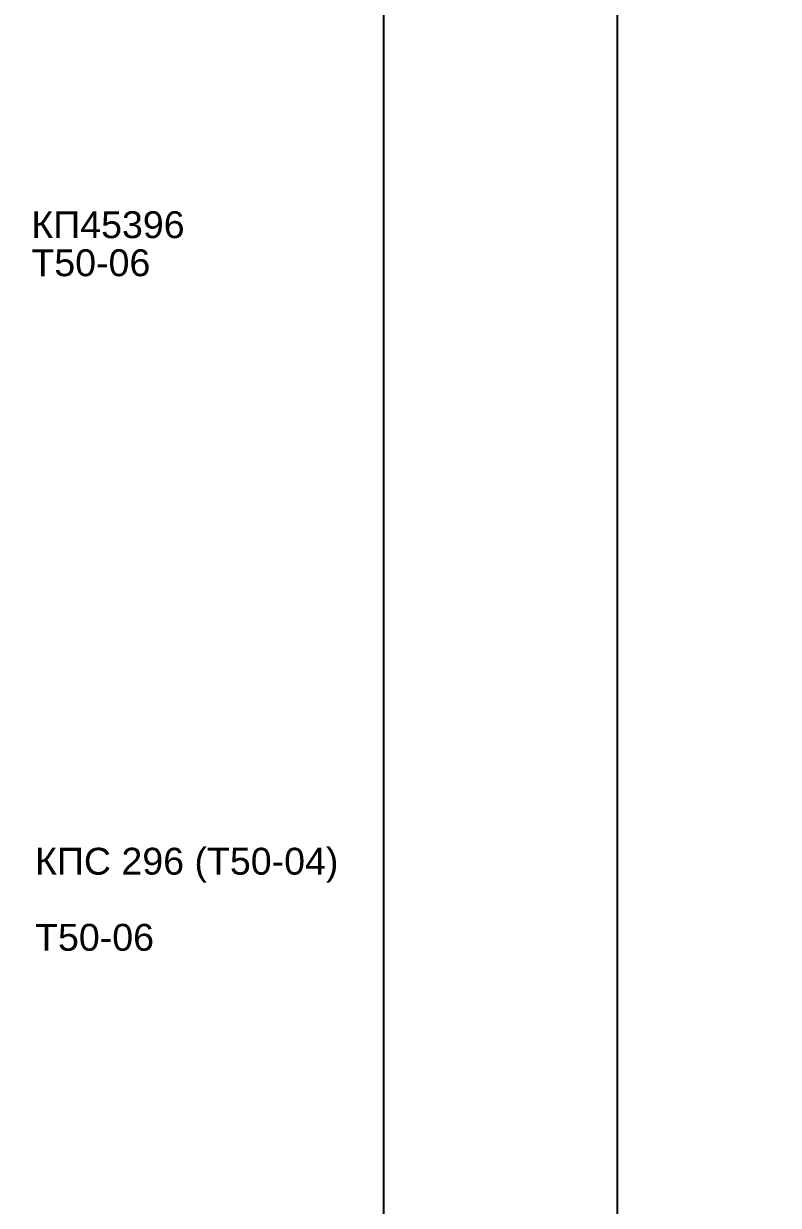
# Model space of a CAD drawing. Extents: x -37 to 8820, y -336 to 478.
# Drawn here: x 5409.2 to 5473.8, y 126.5 to 227.7 of the extents above; entities that cross this region are included whole.
import ezdxf

# ---------------------------------------------------------------- set-up
doc = ezdxf.new("R2010")
doc.units = 0
doc.header["$LTSCALE"] = 5
doc.layers.add('Скрытые', color=14, linetype='CONTINUOUS', plot=False)
doc.layers.add('Текстовый', color=7, linetype='CONTINUOUS', lineweight=9)
doc.styles.add('Каталожный', font='arial.ttf', dxfattribs={"height": 2.5})

msp = doc.modelspace()

# ---------------------------------------------------------------- linework, layer by layer
at = {"layer": 'Скрытые', "linetype": 'Continuous'}
for points in [[(5460, 297), (5250, 297), (5250, 0), (5460, 0)], [(5460, 297), (5670, 297), (5670, 0), (5460, 0)], [(5440, 10), (5440, 287), (5275, 287), (5275, 10)]]:
    msp.add_lwpolyline(points, close=True, dxfattribs=at)

# ---------------------------------------------------------------- texts
at = {"layer": 'Текстовый', "linetype": 'Continuous', "char_height": 2.5, "attachment_point": 1, "line_spacing_factor": 0.85, "style": 'Каталожный'}
for s, insert, width in [('\\pxi-2,l2,r-2.0333,se1.0833,ql,t4;{\\H0.92x;КП45396\\PТ50-06}', (5409.8215, 211.6365), 30.178453), ('\\pxi-2,l2,r-2.0333,se1.0833,ql,t4;{\\H0.92x;КПС 296 (Т50-04)\\P\\PТ50-06}', (5410.1359, 157.1273), 31.714167)]:
    msp.add_mtext(s, dxfattribs=dict(at, insert=insert, width=width))

doc.saveas('drawing.dxf')
